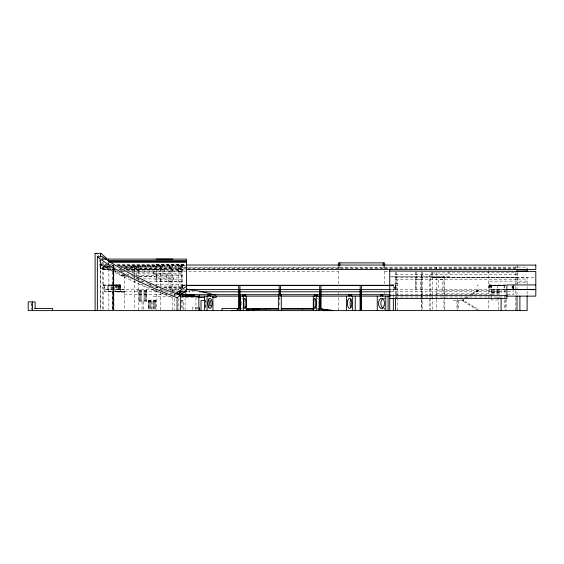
<?xml version="1.0" encoding="UTF-8"?>
<svg xmlns="http://www.w3.org/2000/svg" width="564" height="564" viewBox="0 0 564 564"><rect width="100%" height="100%" fill="white"/><g stroke="black" fill="none" stroke-linecap="round" stroke-linejoin="round"><path stroke-width="0.42" stroke-dasharray="2.82 2.11" d="M110.008 266.878A179.528 6.267 0 0 1 101.555 265.545L100.554 265.017L100.618 267.992L112.257 268.041M120.308 289.628L118.948 289.621L118.948 285.285L119.067 289.621M112.687 267.132L112.687 309.735L113.138 268.619M113.618 267.935C115.253 272.623 103.212 268.513 100.667 268.034A179.324 6.26 0 0 0 112.687 270.029M112.701 309.721L113.301 270.093L113.301 309.721L113.301 267.202M394.856 289.628L394.906 285.292M491.068 284.947L491.068 285.638M491.096 285.638L491.096 284.947L491.082 289.628M182.877 285.638L182.884 284.947L182.87 288.028M395.11 285.081L395.286 285.638L395.399 285.081M103.536 285.638L103.642 284.947L103.536 285.638L111.059 285.638M488.798 287.097L491.688 284.207L491.688 296.135M114.541 285.617C115.31 284.009 111.503 285.927 117.368 285.624M115.296 285.617L115.296 284.933L115.105 285.617M185.514 284.947L181.968 285.292L185.514 285.638M505.696 284.947L489.277 285.292L505.696 285.638M489.749 285.638L489.749 284.947L489.756 285.631M182.214 284.947L182.221 285.638M489.524 284.947L489.524 285.638M120.153 284.947L119.949 289.628L120.745 289.628L120.745 291.799L119.85 291.807M120.005 285.638L120.555 285.081L119.716 284.947M478.441 310.602L462.036 300.69L463.481 299.815M467.098 297.63L468.543 296.756M472.026 294.655L479.393 290.199L479.393 289.628M120.005 284.947L120.379 284.947M120.111 285.292L120.506 285.292L120.506 289.628M120.745 289.628L120.238 289.635L120.506 285.292L119.829 285.285M497.476 289.6L505.457 289.558M432.398 272.969L515.961 272.652M119.265 284.954L120.224 284.947M119.371 285.299L120.358 285.292L120.358 289.635M119.265 285.638L120.224 285.638M120.597 289.635L119.49 289.635L119.49 285.299L119.61 289.635M101.323 259.095L103.621 259.095L101.499 259.236M99.884 264.615L107.738 264.615M109.437 264.615L112.067 264.615M117.22 264.615L185.824 264.615M156.179 264.72L185.359 264.72M106.751 265.094L99.884 265.017L99.884 259.095M112.017 265.094L113.766 265.094M116.706 265.017L185.824 265.017M178.591 265.32L182.207 265.32M106.758 265.524L101.499 265.524L101.499 261.71M112.017 265.524L113.773 265.524M118.158 265.524L185.669 265.524M112.067 265.658L113.822 265.658M117.326 265.658L185.669 265.658M164.766 265.933L131.363 265.933L131.363 266.356M169.722 266.011L133.64 266.011L133.64 268.281L171.569 268.281L171.569 271.178M103.621 266.356L108.824 266.356M112.744 266.356L114.485 266.356M118.842 266.356L161.91 266.356M178.591 266.384L182.207 266.384M108.436 266.49L110.121 266.49M110.262 266.539L103.635 266.539L121.789 275.972L142.17 285.574L173.74 298.067M120.47 266.539L185.105 266.539M338.386 266.941L339.838 266.941L339.838 270.107M384.669 266.941L383.224 266.941L383.224 270.107M517.717 266.991L515.545 266.991L515.545 268.436M111.905 267.075L105.186 267.075L105.186 266.356M120.922 267.075L138.032 267.075L138.032 271.178M105.123 267.167L110.375 267.167M113.632 267.139L115.387 267.139M120.583 267.167L338.386 267.216M339.838 267.216L383.224 267.216M384.669 267.139L527.114 267.139L527.114 270.029M100.061 264.615L100.061 267.907L112.455 267.907M185.824 267.907L124.362 267.907L124.362 265.017M123.516 268.041L132.18 268.041M187.586 267.985L517.724 267.985M124.355 268.316L186.853 268.316M187.734 268.316L516.991 268.316M178.591 268.527L169.722 268.527L169.722 265.658M178.591 268.767L182.207 268.802M181.488 268.929L182.207 268.929M178.591 269.113L182.207 269.113M114.647 269.437L100.547 269.437L100.547 265.017M119.053 269.437L120.816 269.437M126.103 269.437L185.133 269.437M127.802 269.486L155.734 269.486L155.734 271.178M138.032 269.733L164.547 269.733M115.31 269.825L110.015 269.825L110.015 268.041M118.807 269.825L120.555 269.825M125.793 269.825L185.415 269.881M113.632 270.036L115.338 270.036M120.47 270.036L122.184 270.036M127.316 270.036L185.415 270.036M115.937 270.078L112.067 270.05A190.942 6.662 0 0 1 100.068 267.921M120.336 270.078L122.289 270.107M126.498 270.078L138.815 270.107M178.591 270.093L170.645 270.093L170.645 267.202M112.694 271.15L117.411 271.15M120.851 271.15L123.431 271.15M127.534 271.15L181.488 271.178M118.017 271.552L113.632 271.552L113.632 268.95M122.409 271.552L125.046 271.552M129.431 271.552L338.386 271.552M384.669 271.481L388.187 271.481M178.591 271.601L182.207 271.601M178.591 272.081L182.207 272.088M119.991 272.835L115.683 272.835L115.683 271.15M132.011 272.835L156.884 272.835L156.884 275.754M153.732 273.462L182.207 273.462M132.9 273.949L167.973 273.949M395.519 274.442L517.724 274.442M124.884 274.52L118.99 274.52L118.99 272.835M182.207 274.915L153.669 274.915L153.732 269.825M422.267 275.169L421.548 275.169L421.548 310.602M121.965 275.246L124.884 275.246M421.555 275.232L422.267 275.232M431.679 275.408L432.398 275.408M123.72 275.606L121.274 275.606L121.274 274.52M125.673 275.754L121.972 275.972M130.855 275.754L132.582 275.754M136.291 275.754L182.207 275.754M395.519 276.374L396.245 276.374M139.252 276.48L166.669 276.48M415.767 276.614L416.493 276.614M127.929 276.72L123.565 276.72L123.565 275.754M132.286 276.72L134.902 276.72M139.252 276.72L154.903 276.72M181.488 276.691L182.207 276.691M449.029 276.853L389.738 276.853L444.686 276.917M432.398 277.135L449.029 277.143M432.398 277.262L444.686 277.262M432.398 277.389L534.926 277.389M432.398 277.516L527.121 277.516L527.121 295.698M395.519 277.699L517.724 277.699M156.566 277.925L182.207 277.925M132.928 278.891L128.585 278.891L128.585 276.72M135.79 278.891L138.37 278.891M143.538 278.891L173.747 278.891M517.724 279.074L527.121 279.074M395.519 279.265L517.724 279.265M182.207 279.85L154.966 279.85L154.903 276.48M395.519 280.16L397.69 280.16L397.69 310.602M527.121 281.091L488.798 281.161M134.07 281.302L135.79 281.302M140.267 281.302L143.714 281.302M149.439 281.302L179.972 281.302L179.972 284.193M182.207 281.542L157.025 281.302M395.519 281.563L396.245 281.563M517.724 282.747L527.121 282.747M397.69 283.629L393.355 283.629L393.355 297.573M142.819 284.193L139.4 284.193L139.4 281.302M148.804 284.193L150.517 284.193M155.798 284.193L182.207 284.193M117.947 284.954L119.476 284.954M116.092 284.954L118.158 284.954M390.457 284.947C391.952 283.621 396.894 286.343 395.512 284.947M110.911 284.954L116.283 284.954M182.327 285.081L182.44 285.638L182.616 285.081M118.052 285.299L119.61 285.299M111.228 289.635L111.108 285.299L111.108 289.635L114.295 289.635M113.815 285.299L118.292 285.299L118.292 289.635M120.069 289.628L119.949 285.285L120.153 285.638M182.207 285.292L185.507 285.292M390.464 285.292L397.69 285.264M489.637 285.292L505.696 285.292M110.988 285.299L114.055 285.299L114.055 289.635M181.488 285.349L182.207 285.349M491.688 285.412L505.577 285.412M117.947 285.645L119.476 285.638M182.327 285.504L185.528 285.539M390.443 285.539L395.399 285.504M113.731 285.645L118.158 285.645M390.457 285.638L395.759 285.645M110.911 285.638L113.9 285.645M488.798 285.765L505.457 285.765M144.067 286.117L145.674 286.117M151.392 286.117L153.323 286.117M159.316 286.117L182.207 286.117M488.798 286.597L491.688 286.597M488.798 286.829L491.688 286.829M150.285 287.718L148.952 287.823M155.586 287.718L158.16 287.718M163.828 287.718L182.207 287.718M155.953 287.823L157.708 287.823M163.828 287.823L182.207 287.823M393.355 287.88L397.69 287.88M488.798 287.88L491.688 287.88M393.355 288.021L395.519 288.021M182.207 288.662L166.465 288.662L166.465 287.823M393.355 289.445L395.519 289.445M491.688 289.445L505.365 289.445M119.85 289.635L118.172 289.635L118.172 285.299M491.688 289.565L501.093 289.565L501.093 296.135M104.347 289.628L104.171 284.947L104.347 289.628L111.468 289.635M153.612 289.628L104.707 289.628L104.707 291.799L111.468 291.807M159.415 289.628L161.431 289.628M168.185 289.628L178.88 289.628M390.295 289.628L505.527 289.628M152.442 289.84L154.198 289.84M161.226 289.84L162.982 289.84M170.011 289.84L178.795 289.84M183.187 289.84L185.824 289.84M138.822 290.199L146.781 290.199M153.866 290.368L154.423 290.368L154.423 290.855L156.919 290.855M161.085 290.368L162.749 290.368M436.726 290.354L488.791 290.354M491.688 290.312L501.093 290.312M138.822 290.502L146.781 290.502M477.948 290.502L476.502 290.502L476.502 291.376L475.05 291.376L475.05 292.251L473.605 292.251L473.605 293.125L472.16 293.125L472.16 293.999L470.714 293.999L470.714 294.873M163.581 290.855L165.245 290.855M171.717 290.855L177.096 290.855M171.717 290.953L176.962 290.953M477.222 291.073L477.948 291.073M491.688 291.151L501.093 291.109M138.822 291.376L146.781 291.376M124.355 292.617L115.683 291.778L124.355 291.778L115.683 291.778L115.683 289.614L124.355 289.628M108.246 291.799L124.355 291.778M104.707 291.799L158.956 291.799M164.674 291.799L167.304 291.799M173.444 291.799L175.376 291.799M187.417 291.799L194.354 291.799M390.295 291.799L505.429 291.799M507.755 291.799L513.381 291.799M491.688 292.011L501.093 292.011M160.134 292.039L157.885 292.039L157.885 290.953M166.5 292.039L168.283 292.039M491.688 292.138L501.093 292.138M138.822 292.251L146.781 292.251M491.688 292.695L501.093 292.695M138.822 293.125L146.781 293.125M163.927 293.724L162.213 293.724L162.213 292.039M169.834 293.724L172.281 293.724M436.726 293.837L488.791 293.837M491.688 293.809L501.093 293.809M138.822 293.999L146.781 293.999M395.519 294.535L491.688 294.535M124.355 294.69L167.48 294.69M174.424 294.69L176.285 294.69M491.688 294.662L501.093 294.662M507.226 294.69L513.381 294.69L513.381 289.628M138.822 294.873L146.781 294.873M173.74 295.176L177.188 295.176M138.822 295.748L146.781 295.748M138.822 296.622L146.781 296.622M395.519 297.024L501.093 297.024M138.822 297.496L146.781 297.496M464.926 297.496L466.379 297.496L466.379 296.622M198.5 297.58L181.488 297.58L181.488 309.756M138.822 298.37L146.781 298.37M278.397 298.307L279.85 298.307M138.822 299.244L146.781 299.244M498.202 299.992L491.688 299.992L490.243 298.067M138.822 300.111L156.179 300.111M462.036 300.111L463.481 300.111L463.481 300.986L464.926 300.986L464.926 301.86L466.379 301.86L466.379 302.734L467.824 302.734L467.824 303.608L469.269 303.608L469.269 304.482L470.714 304.482L470.714 305.357L472.16 305.357L472.16 306.231L473.605 306.231L473.605 307.105L475.05 307.105L475.05 307.979L476.502 307.979L476.502 308.853L477.948 308.853L477.948 309.728M180.311 300.478L183.385 300.478L183.385 309.756M138.822 300.69L146.781 300.69M148.226 300.69L156.179 300.69M453.357 300.69L463.122 300.69L463.122 299.244M148.226 300.986L156.179 300.986M138.822 301.564L156.179 301.564M148.226 301.86L156.179 301.86M148.226 302.734L156.179 302.734M148.226 303.608L156.179 303.608M148.226 304.482L156.179 304.482M148.226 305.357L156.179 305.357M148.226 306.231L156.179 306.231M148.226 307.105L156.179 307.105M198.133 307.704L192.331 307.704L192.331 310.602M148.226 307.979L156.179 307.979M198.133 308.43L193.762 308.43L193.762 307.704M148.226 308.853L156.179 308.853M317.081 309.157L318.808 309.157M103.536 284.947L111.059 284.954M103.586 285.292L111.221 285.299M114.351 284.926L118.933 284.94M114.45 285.271L119.067 285.285M117.171 285.624L118.933 285.631M117.756 289.614L115.324 289.614L115.324 285.271M119.307 289.621L117.39 289.614L117.39 285.278M117.756 291.785L120.745 291.799M118.722 284.94L119.942 284.947M118.828 285.285L120.069 285.285M118.715 285.631L119.942 285.631M153.02 296.178L170.194 296.297M119.716 285.631L120.379 285.638M178.591 288.423L182.08 288.719M101.499 265.017L100.575 264.643L100.554 259.884M155.396 286.872L157.814 287.802M148.466 283.889L133.597 277.269M149.256 284.221L154.543 286.54M126.533 273.822L128.902 274.964M121.189 271.157L121.768 271.517M98.573 255.887L97.657 254.893M488.798 283.629L491.688 285.8M106.751 264.72L108.852 266.927L108.852 309.728M113.886 266.49L113.491 266.046L113.731 266.321M112.687 265.122L113.301 265.827M113.745 269.084L113.879 309.735L113.886 269.084M517.724 265.094L517.717 268.612M517.724 272.645L517.724 284.178M516.991 272.475L516.991 295.621M515.545 272.475L515.545 285.476M515.545 286.343L515.545 289.804M515.545 290.671L515.545 296.734M515.545 297.602L515.545 310.602M513.748 286.159L513.748 288.761M513.628 286.159L513.628 289.628M513.381 285.292L513.381 288.761M513.289 285.292L513.289 288.761M513.085 285.292L513.085 288.761M513.007 286.159L513.007 288.761M512.887 286.159L512.887 288.761M512.077 285.631L512.077 288.028M506.148 299.491L506.148 310.602M505.422 289.628L505.422 309.728M504.752 285.292L504.745 289.628M504.702 289.628L504.702 294.366M504.702 295.219L504.702 309.742M504.103 284.947L504.096 289.628M498.202 296.988L498.202 309.784M497.476 285.412L497.476 294.662M497.476 297.024L497.476 298.546M491.688 296.523L491.688 297.58M489.876 285.292L489.876 289.628M489.756 285.292L489.756 289.628M489.517 289.628L489.517 291.799M488.791 270.734L488.791 310.602M477.948 289.628L477.948 291.799M477.222 289.628L477.222 291.799M462.036 299.244L462.036 300.69M458.419 300.69L458.419 309.77M457.7 299.244L457.7 310.602M456.974 300.69L456.974 309.77M449.029 271.171L449.029 277.389M444.686 309.742L444.686 275.768L443.96 275.768L443.96 309.742M442.634 289.628L442.634 279.504L438.298 279.504L438.298 289.628M436.726 267.216L436.726 270.107M436.726 272.44L436.726 299.16M436.726 299.703L436.726 310.602M432.398 271.975L432.398 310.602M431.679 271.975L431.679 276.917M430.219 310.602L430.219 275.408L429.5 275.408L429.5 309.742M422.274 271.975L422.267 310.602M421.555 271.975L421.555 294.366M421.555 295.219L421.555 309.742M420.229 289.628L420.229 279.504L415.887 279.504L415.887 289.628M416.493 271.975L416.493 291.799M415.767 271.975L415.767 291.799M396.245 271.975L396.245 297.63M395.519 271.975L395.519 297.496M395.399 284.947L395.399 285.638M395.279 285.292L395.279 289.628M395.16 285.292L395.16 289.628M384.669 266.349L384.669 283.741M384.669 292.378L384.669 294.14M384.669 297.58L384.669 299.336M384.669 307.993L384.669 309.735M338.386 266.349L338.386 283.741M338.386 292.378L338.386 294.14M338.386 297.58L338.386 310.602M279.829 297.496L279.829 307.105M210.407 300.189L210.407 306.259M210.302 300.393L210.302 302.092M210.302 302.946L210.302 306.344M205.345 300.478L205.345 309.756M195.948 297.58L195.948 310.602M189.441 289.579L189.441 294.38M185.105 297.58L185.105 309.735M182.87 300.478L182.87 309.756M182.574 285.292L182.574 287.993M182.447 285.292L182.447 289.628M182.327 284.947L182.327 285.638M182.207 264.608L182.207 287.957M181.488 265.094L181.488 288.768M178.591 264.608L178.591 289.995M178.591 298.455L178.591 309.735M175.235 265.094L175.235 266.539M174.558 294.69L174.558 295.176M174.424 298.603L174.424 309.742M173.747 277.925L173.747 279.85M172.81 264.608L172.81 296.622M172.81 297.496L172.81 310.602M170.941 265.658L170.941 292.053M170.941 292.935L170.941 294.69M169.01 265.658L169.01 289.41M168.262 279.85L168.262 281.542M167.973 273.462L167.973 274.915M166.669 275.754L166.669 277.925M166.563 293.724L166.563 295.176M164.766 265.094L164.766 266.539M164.547 268.281L164.547 271.178M162.996 271.178L162.996 273.462M161.91 266.011L161.91 269.733M160.888 269.733L160.888 271.178M160.916 278.891L160.916 281.302M160.514 265.017L160.514 267.907M160.507 268.316L160.507 286.216M160.507 287.069L160.507 289.628M160.507 292.251L160.507 310.602M156.566 276.48L156.566 278.891M156.179 264.608L156.179 309.777M153.789 265.933L153.789 266.539M152.922 301.564L152.922 310.602M151.476 301.564L151.476 310.602M150.517 284.834L150.517 286.117M148.226 300.111L148.226 309.77M147.465 275.754L147.465 276.48M146.781 289.628L146.781 301.564M145.709 265.094L145.709 265.933M143.524 301.564L143.524 310.602M142.678 265.094L142.678 265.933M142.079 301.564L142.079 310.602M138.822 265.933L138.822 278.221M138.815 278.891L138.815 282.007M138.815 282.416L138.815 310.602M137.376 289.628L137.376 291.799M137.003 276.72L137.003 278.891M136.897 275.126L136.897 275.754M136.291 272.835L136.291 275.126M134.486 265.017L134.486 267.907M134.479 268.316L134.479 275.986M134.479 276.839L134.479 279.399M134.479 280.252L134.479 310.602M132.9 271.15L132.9 272.835M132.18 267.075L132.18 269.486M131.525 265.933L131.525 266.539M128.493 274.52L128.493 275.126M127.802 268.041L127.802 269.825M124.355 268.027L124.355 270.614M124.355 275.803L124.355 310.602M123.72 275.246L123.72 275.726M123.086 275.126L123.015 275.972L121.732 275.972L121.768 274.478M122.43 275.246L122.43 275.726M121.965 274.52L121.965 275.606M118.948 285.285L118.948 289.621M117.509 285.278L117.509 289.614M116.424 285.299L116.424 289.635M116.304 285.299L116.304 289.635M115.444 285.271L115.444 289.614M113.935 285.299L113.935 289.635M113.491 267.202L113.491 309.721M108.563 262.189L108.563 264.89M108.563 265.658L108.563 266.539M108.084 262.415L108.084 264.89M108.006 289.635L108.006 285.292L107.886 289.635M107.061 267.075L107.061 268.041M103.621 257.515L103.621 259.539M103.621 262.246L103.621 309.735M102.535 256.676L102.535 259.236M102.535 261.844L102.535 310.602M100.66 259.926L100.653 310.602M100.512 261.28L100.512 309.721M31.669 303.552L31.669 309.157L31.098 309.157L31.105 301.923M109.317 266.885A190.942 6.662 0 0 1 100.068 265.031M317.913 308.254A5.062 1.05 -90 0 1 317.363 308.254M317.363 298.476A5.062 1.05 -90 0 1 317.913 298.476M383.851 298.307A5.062 2.975 -90 0 1 384.62 298.476M384.62 308.254A5.062 2.975 -90 0 1 383.851 308.43M241.787 298.476A5.062 1.05 -90 0 1 242.583 298.983M242.583 307.754A5.062 1.05 -90 0 1 241.787 308.254M205.909 306.95A5.062 2.059 -90 0 1 205.909 299.787M101.555 258.538A147.232 38.761 -90 0 1 102.542 259.623M477.475 285.201C477.919 286.575 478.547 284.221 477.475 285.201M174.424 295.176L174.424 294.041L174.424 295.176"/><path stroke-width="0.85" d="M182.207 294.69L182.207 296.382L199.564 296.382L199.593 295.903M199.564 296.382L199.607 295.656M186.55 289.84L186.55 290.248M177.061 310.602L177.061 297.707L180.374 295.324L164.554 289.318A187.22 78.756 0 0 1 153.027 284.418L150.285 283.255A189.878 72.678 0 0 1 142.452 279.631L139.971 278.397A190.921 65.72 0 0 1 130.721 273.773L128.585 272.666A190.611 58.155 0 0 1 122.607 269.43L120.759 268.379A189.116 50.203 0 0 1 115.683 265.468L114.154 264.509A187.135 42.173 0 0 1 110.015 261.964L108.803 261.132A184.978 34.192 0 0 1 105.637 259.01L102.535 256.676L97.375 256.81L97.375 310.602M185.824 291.243L186.55 290.742L186.55 259.095L104.446 259.095M175.2 293.597L186.55 286.449M180.325 294.69L186.55 290.742M179.761 294.894L184.632 291.955M241.737 310.602L242.739 310.461L240.454 310.602L242.739 310.461M240.109 310.475L231.494 310.602L241.491 310.567M237.268 310.144L240.969 309.876L240.969 310.602M256.331 309.368L259.503 309.157L259.503 308.43M246.221 309.58L278.99 309.157M323.651 310.602L322.932 310.63L333.536 310.602L327.416 309.565L318.66 309.157M258.791 309.199L252.348 309.241L252.348 310.602M506.331 289.551L526.402 289.445M246.242 309.847L249.753 309.826M324.934 309.565L327.416 309.565L327.416 310.602M94.914 253.356L101.09 253.356L106.807 258.538M108.563 260.596L186.55 260.596M109.437 261.59L186.55 261.59M109.501 262.295L186.55 262.295M186.55 265.017L535.8 265.094M186.014 269.437L535.8 269.437L535.8 265.017M527.114 270.029L517.717 269.881M389.738 271.072L535.8 271.369L535.8 296.135L506.951 296.135M516.561 271.481L527.114 271.481L527.114 268.922M535.8 284.926L506.874 284.926L506.874 298.546L389.738 298.546M186.36 285.292L389.583 285.292M186.402 285.539L389.569 285.539M507.121 289.445L535.8 289.445M186.226 289.579L390.295 289.628M506.874 289.6L535.8 289.6M185.824 291.2L180.085 291.2L180.092 294.69L179.373 295.127L179.373 292.039L182.158 292.039M199.564 291.799L238.607 291.799M240.06 291.799L279.102 291.799M280.548 291.799L360.086 291.799M361.538 291.799L390.295 291.799M177.188 293.724L179.373 293.724M178.661 294.69L390.217 294.69M182.207 294.93L185.824 294.93M389.738 295.656L506.874 295.656M180.029 296.135L390.217 296.135M198.5 297.58L204.753 297.58M212.67 297.58L216.195 297.58L216.195 296.135M204.478 300.478L201.01 300.478L201.01 310.602M34.608 308.43L52.487 308.43L52.487 310.602M241.223 308.43L237.451 308.43L237.451 310.602M246.038 308.43L278.961 308.43M281.224 308.43L313.732 308.43L313.732 309.157L281.253 309.157M318.773 308.43L322.234 308.43M329.975 310.285L332.527 310.602M329.475 310.341L332.908 310.602M185.563 294.584L194.65 295.275M198.676 296.192L199.564 296.255M193.48 295.275L185.824 294.605L186.705 295.127L186.705 294.69M192.493 290.023L186.43 289.191A175.164 175.164 0 0 1 215.483 295.198M186.55 296.001L187.601 296.255M177.061 297.707C149.34 286.745 121.189 274.887 97.375 256.81M95.732 253.356L96.275 253.596M527.121 295.698L527.121 310.602L28.207 310.602L28.207 301.923L35.13 301.923L35.13 308.43M519.895 296.135L519.895 310.602M516.991 269.197L516.991 271.841M516.998 296.135L516.998 310.602M501.093 297.841L501.093 310.602M395.519 297.841L395.519 310.602M393.355 297.841L393.355 310.602M389.731 269.169L389.731 310.602M388.102 296.135L388.102 310.602M385.762 296.135L385.762 310.602M384.669 265.482L384.669 262.873L338.386 262.873L338.386 265.482M383.224 262.873L383.224 265.482M382.822 294.69L382.822 296.135L380.46 294.69L380.46 296.135M377.26 296.135L377.26 310.602M361.538 289.628L361.538 310.602M361.439 285.292L361.439 289.628M360.812 289.628L360.812 310.602M360.184 285.292L360.184 289.628M360.086 289.628L360.086 310.602M355.249 296.135L355.249 310.602M352.627 296.135L352.627 310.602M351.555 296.135L351.555 294.69L348.912 296.135L348.912 294.69M346.522 296.135L346.522 310.602M339.838 262.873L339.838 265.482M322.763 309.157L322.763 310.602M321.043 289.628L321.043 308.889M320.944 285.292L320.944 289.628M320.317 289.628L320.317 308.853M319.696 285.292L319.696 289.628M319.598 289.628L319.598 308.889M319.139 296.135L319.139 310.602M317.264 296.135L317.264 294.69L314.444 296.135L314.444 294.69M316.312 296.135L316.312 310.602M313.302 296.135L313.302 310.602M302.332 308.43L302.332 309.157M281.295 294.69L281.295 310.602M280.548 289.628L280.548 295.219M280.449 285.292L280.449 289.628M279.829 289.628L279.829 294.873M279.201 285.292L279.201 289.628M279.102 289.628L279.102 295.219M278.397 294.69L278.397 310.602M265.743 308.43L265.743 309.157M254.131 309.157L254.131 310.602M246.39 296.135L246.39 310.602M245.241 296.135L245.241 294.69L242.386 296.135L242.386 294.69M243.38 296.135L243.38 310.602M240.553 296.135L240.553 310.602M240.06 289.628L240.06 308.889M239.961 285.292L239.961 289.628M239.333 289.628L239.333 308.853M238.706 285.292L238.607 308.889M237.268 310.602L237.268 308.43L221.976 308.43L221.976 310.602M212.945 296.135L212.945 310.602M210.717 294.69L210.717 296.135L208.088 294.69L208.088 296.135M207.066 296.135L207.066 310.602M204.422 296.135L204.422 310.602M199.564 307.704L199.564 310.602M198.838 296.382L198.838 310.602M187.601 295.79L187.601 296.382M186.55 294.535L186.55 295.035M186.55 295.825L186.55 296.382M185.824 290.714L185.824 296.622M180.374 295.324L180.374 310.602M177.752 291.828L177.752 294.69M172.81 259.095L156.179 259.095M108.563 259.095L108.563 261.59M100.66 253.356L100.66 256.655M100.512 253.356L100.512 256.881M95.105 253.356L95.105 310.602M32.472 301.923L32.472 310.602M383.083 308.254A5.062 2.975 -90 0 1 380.876 303.369A5.062 2.975 -90 0 1 383.083 298.476M351.125 307.754A5.062 2.136 -90 0 1 351.125 298.983M241.039 304.68A5.062 1.05 -90 0 1 241.039 302.057M208.391 298.983A5.062 2.059 -90 0 1 208.391 307.754M347.72 300.838A5.062 2.136 90 0 0 349.574 308.43A5.062 2.136 90 0 0 351.428 300.838A5.062 2.136 90 0 0 347.72 300.838M384.091 305.899A5.062 2.975 -90 0 0 381.511 298.307A5.062 2.975 -90 0 0 378.938 305.899A5.062 2.975 -90 0 0 384.091 305.899M315.551 306.95A5.062 1.05 -90 0 0 315.079 298.476A5.062 1.05 -90 0 0 313.788 304.68A5.062 1.05 -90 0 0 315.551 306.95M245.629 306.95A5.062 1.05 -90 0 0 245.157 298.476A5.062 1.05 -90 0 0 243.867 304.68A5.062 1.05 -90 0 0 245.629 306.95M211.789 305.899A5.062 2.059 -90 0 0 210.005 298.307A5.062 2.059 -90 0 0 208.222 305.899A5.062 2.059 -90 0 0 211.789 305.899"/></g></svg>
